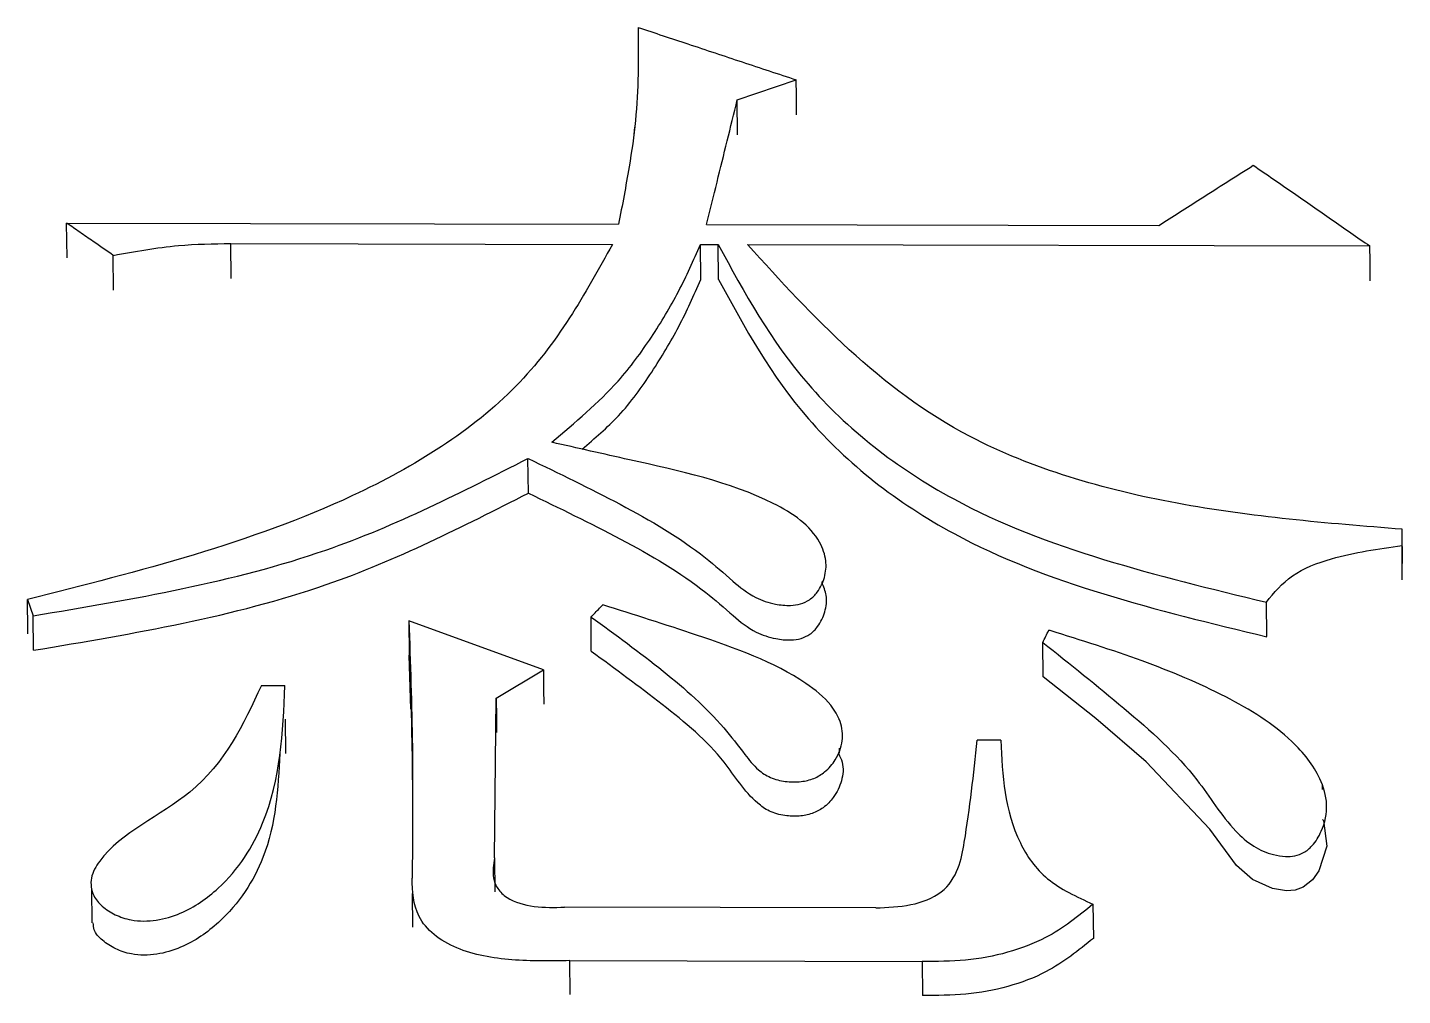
# Model space of a CAD drawing. Header units: millimetres. Extents: x 2448 to 4397, y 790 to 2168.
# Drawn here: x 2855.017 to 2857.297, y 1994.543 to 1996.149 of the extents above; entities that cross this region are included whole.
import ezdxf

# ---------------------------------------------------------------- set-up
doc = ezdxf.new("R2010")
doc.units = ezdxf.units.MM

msp = doc.modelspace()

# ---------------------------------------------------------------- linework, layer by layer
at = {"color": 7, "linetype": 'Continuous', "lineweight": 25}
for p, q in [((2856.1937, 1996.0285), (2856.2914, 1996.0616)), ((2856.1942, 1995.9704), (2856.1937, 1996.0285)), ((2856.0232, 1995.983), (2856.0221, 1995.9713)), ((2855.0817, 1995.8241), (2855.9968, 1995.8222)), ((2855.0823, 1995.7664), (2855.0817, 1995.8241)), ((2856.1428, 1995.8218), (2856.8924, 1995.8202)), ((2855.3539, 1995.7901), (2855.9867, 1995.7888)), ((2855.3545, 1995.732), (2855.3539, 1995.7901)), ((2856.1328, 1995.7885), (2856.1619, 1995.7884)), ((2856.1333, 1995.7307), (2856.1328, 1995.7885)), ((2856.1625, 1995.7307), (2856.1619, 1995.7884)), ((2856.2106, 1995.7883), (2857.2425, 1995.7861)), ((2855.1596, 1995.7128), (2855.159, 1995.7705)), ((2855.8472, 1995.3761), (2855.8466, 1995.4337)), ((2857.2958, 1995.2891), (2857.296, 1995.3161)), ((2857.2966, 1995.2591), (2857.296, 1995.3161)), ((2857.2963, 1995.2321), (2857.2958, 1995.2891)), ((2856.335, 1995.2287), (2856.335, 1995.2301)), ((2855.0168, 1995.1996), (2855.0262, 1995.1726)), ((2857.0714, 1995.1383), (2857.0709, 1995.1952)), ((2855.0268, 1995.1158), (2855.0262, 1995.1726)), ((2855.8723, 1995.0829), (2855.6492, 1995.1645)), ((2855.6492, 1995.1645), (2855.6498, 1995.1077)), ((2856.7009, 1995.0713), (2856.7003, 1995.1285)), ((2855.6525, 1995.0175), (2855.6498, 1995.1072)), ((2855.7939, 1995.0357), (2855.8723, 1995.0829)), ((2855.4046, 1995.0568), (2855.4437, 1995.0567)), ((2855.7912, 1994.7711), (2855.7939, 1995.0357)), ((2855.4452, 1994.9439), (2855.4446, 1995.0009)), ((2856.3625, 1995.0001), (2856.3625, 1995.0017)), ((2856.6304, 1994.9661), (2856.5915, 1994.9662)), ((2856.3631, 1994.9448), (2856.363, 1994.953)), ((2857.1641, 1994.8847), (2857.1641, 1994.892)), ((2855.7912, 1994.7711), (2855.7918, 1994.7148)), ((2855.1229, 1994.7198), (2855.1235, 1994.6633)), ((2855.6548, 1994.7121), (2855.6553, 1994.6559)), ((2856.4231, 1994.6881), (2855.9072, 1994.6892)), ((2856.7834, 1994.6941), (2856.784, 1994.6375)), ((2855.916, 1994.6006), (2856.5001, 1994.5993)), ((2855.9166, 1994.5446), (2855.916, 1994.6006)), ((2856.5001, 1994.5993), (2856.5007, 1994.5429))]:
    msp.add_line(p, q, dxfattribs=at)
at = {"color": 7, "linetype": 'Continuous', "lineweight": 25, "flags": 128}
for points in [[(2856.2919, 1996.0034), (2856.2916, 1996.0358), (2856.2914, 1996.0616)], [(2857.2431, 1995.7283), (2857.2428, 1995.7605), (2857.2425, 1995.7861)], [(2855.0173, 1995.1428), (2855.0171, 1995.1655), (2855.0169, 1995.1826), (2855.0168, 1995.1996)], [(2855.9516, 1995.1138), (2855.9514, 1995.1342), (2855.9513, 1995.1524), (2855.9511, 1995.1706)], [(2855.8723, 1995.0829), (2855.8726, 1995.0509), (2855.8728, 1995.0262)], [(2857.1642, 1994.8347), (2857.1654, 1994.8328), (2857.1709, 1994.7907), (2857.158, 1994.7496), (2857.1473, 1994.7346), (2857.1317, 1994.7223), (2857.1186, 1994.7176), (2857.1043, 1994.7165), (2857.081, 1994.7204), (2857.0478, 1994.7354), (2857.0212, 1994.7583), (2856.9774, 1994.8187), (2856.8715, 1994.9303), (2856.7882, 1995.0021), (2856.7009, 1995.0713), (2856.7009, 1995.0713)], [(2855.7939, 1995.0357), (2855.7942, 1995.0037), (2855.7945, 1994.979)]]:
    msp.add_lwpolyline(points, dxfattribs=at)
at = {"color": 7, "linetype": 'Continuous', "lineweight": 25}
for points, knots in [([(2856.0295, 1996.1486), (2856.0296, 1996.0971), (2856.0298, 1996.0198), (2856.0139, 1995.9111), (2856.0029, 1995.8539), (2855.9968, 1995.8222)], [0, 0, 0, 0, 0.47197, 0.707644, 1, 1, 1, 1]), ([(2856.0295, 1996.1486), (2856.0569, 1996.1395), (2856.1143, 1996.1204), (2856.2016, 1996.0914), (2856.2615, 1996.0715), (2856.2914, 1996.0616)], [0, 0, 0, 0, 0.3142012, 0.6571005, 1, 1, 1, 1]), ([(2856.1428, 1995.8218), (2856.1486, 1995.8453), (2856.1599, 1995.8915), (2856.1769, 1995.9603), (2856.1881, 1996.0058), (2856.1937, 1996.0285)], [0, 0, 0, 0, 0.339434, 0.669717, 1, 1, 1, 1]), ([(2856.8924, 1995.8202), (2856.9155, 1995.8349), (2856.9532, 1995.8589), (2857.0055, 1995.8922), (2857.0347, 1995.9107), (2857.0492, 1995.92)], [0, 0, 0, 0, 0.441755, 0.720877, 1, 1, 1, 1]), ([(2857.0492, 1995.92), (2857.0714, 1995.9047), (2857.1147, 1995.8747), (2857.1791, 1995.8301), (2857.2214, 1995.8007), (2857.2425, 1995.7861)], [0, 0, 0, 0, 0.3437, 0.67185, 1, 1, 1, 1]), ([(2855.159, 1995.7705), (2855.1479, 1995.7782), (2855.1295, 1995.791), (2855.1038, 1995.8089), (2855.0891, 1995.819), (2855.0817, 1995.8241)], [0, 0, 0, 0, 0.429625, 0.7148125, 1, 1, 1, 1]), ([(2855.9867, 1995.7888), (2855.9411, 1995.7064), (2855.8481, 1995.5386), (2855.5026, 1995.3224), (2855.2025, 1995.2466), (2855.0168, 1995.1996)], [0, 0, 0, 0, 0.268556, 0.547422, 1, 1, 1, 1]), ([(2855.159, 1995.7705), (2855.1949, 1995.7771), (2855.259, 1995.7888), (2855.3249, 1995.7897), (2855.3539, 1995.7901)], [0, 0, 0, 0, 0.558776, 1, 1, 1, 1]), ([(2855.8859, 1995.4605), (2855.9247, 1995.4932), (2855.9883, 1995.5467), (2856.0524, 1995.6341), (2856.0978, 1995.71), (2856.1211, 1995.7623), (2856.1328, 1995.7885)], [0, 0, 0, 0, 0.344838, 0.564754, 0.782976, 1, 1, 1, 1]), ([(2856.1619, 1995.7884), (2856.2054, 1995.7087), (2856.2937, 1995.5471), (2856.5938, 1995.3105), (2856.8884, 1995.2393), (2857.0709, 1995.1952)], [0, 0, 0, 0, 0.270109, 0.547916, 1, 1, 1, 1]), ([(2857.296, 1995.3161), (2857.1711, 1995.3262), (2856.9229, 1995.3463), (2856.5013, 1995.4693), (2856.3196, 1995.6687), (2856.2106, 1995.7883)], [0, 0, 0, 0, 0.288856, 0.573589, 1, 1, 1, 1]), ([(2855.9366, 1995.4491), (2855.9574, 1995.467), (2856.0027, 1995.5059), (2856.0527, 1995.5764), (2856.0984, 1995.6519), (2856.1217, 1995.7043), (2856.1333, 1995.7303)], [0, 0, 0, 0, 0.222725, 0.483657, 0.742549, 1, 1, 1, 1]), ([(2856.1625, 1995.7303), (2856.206, 1995.6507), (2856.2943, 1995.4893), (2856.5944, 1995.253), (2856.889, 1995.1819), (2857.0714, 1995.1379)], [0, 0, 0, 0, 0.269969, 0.547744, 1, 1, 1, 1]), ([(2855.8467, 1995.4337), (2855.8979, 1995.4089), (2856.0006, 1995.3593), (2856.1168, 1995.2918), (2856.1825, 1995.2332), (2856.2181, 1995.2034), (2856.2533, 1995.1917), (2856.2791, 1995.189), (2856.299, 1995.1916), (2856.315, 1995.1993), (2856.3296, 1995.2143), (2856.3396, 1995.2366), (2856.3425, 1995.2654), (2856.3303, 1995.2991), (2856.3004, 1995.333), (2856.2004, 1995.3907), (2856.0533, 1995.4226), (2855.9288, 1995.4508), (2855.8859, 1995.4605)], [0, 0, 0, 0, 0.149739, 0.299827, 0.355716, 0.398465, 0.427487, 0.448137, 0.462119, 0.476212, 0.493314, 0.520904, 0.550294, 0.584186, 0.630948, 0.678953, 0.889441, 1, 1, 1, 1]), ([(2855.0262, 1995.1726), (2855.1927, 1995.2006), (2855.4871, 1995.2502), (2855.7377, 1995.3781), (2855.8466, 1995.4337)], [0, 0, 0, 0, 0.565481, 1, 1, 1, 1]), ([(2855.0268, 1995.1154), (2855.1933, 1995.1433), (2855.4876, 1995.1928), (2855.7383, 1995.3206), (2855.8472, 1995.3761)], [0, 0, 0, 0, 0.565543, 1, 1, 1, 1]), ([(2855.8472, 1995.3761), (2855.8985, 1995.3513), (2856.0012, 1995.3017), (2856.1174, 1995.2343), (2856.1831, 1995.1758), (2856.2187, 1995.1461), (2856.2539, 1995.1345), (2856.2798, 1995.1317), (2856.2997, 1995.1343), (2856.3157, 1995.142), (2856.3302, 1995.1571), (2856.34, 1995.1793), (2856.3435, 1995.2051), (2856.3367, 1995.2209), (2856.3336, 1995.228)], [0, 0, 0, 0, 0.260973, 0.522556, 0.619412, 0.694209, 0.744728, 0.780753, 0.805116, 0.829674, 0.859503, 0.907582, 0.958772, 1, 1, 1, 1]), ([(2857.0709, 1995.1952), (2857.0838, 1995.2109), (2857.1103, 1995.2432), (2857.1927, 1995.2747), (2857.2565, 1995.2836), (2857.2958, 1995.2891)], [0, 0, 0, 0, 0.267766, 0.548499, 1, 1, 1, 1]), ([(2855.9511, 1995.1706), (2855.9915, 1995.1413), (2856.0704, 1995.0842), (2856.1567, 1995.0075), (2856.2018, 1994.9487), (2856.2242, 1994.919), (2856.248, 1994.9033), (2856.2731, 1994.8969), (2856.2983, 1994.8965), (2856.3213, 1994.902), (2856.3416, 1994.9145), (2856.3592, 1994.9357), (2856.37, 1994.9649), (2856.3666, 1994.997), (2856.3464, 1995.0308), (2856.274, 1995.0893), (2856.1383, 1995.1376), (2856.0224, 1995.1744), (2855.9708, 1995.1908)], [0, 0, 0, 0, 0.145387, 0.283229, 0.341602, 0.376428, 0.39894, 0.421519, 0.444237, 0.463626, 0.483047, 0.510337, 0.547078, 0.583498, 0.616519, 0.671207, 0.85334, 1, 1, 1, 1]), ([(2855.9511, 1995.1706), (2855.9527, 1995.1723), (2855.9569, 1995.1765), (2855.9634, 1995.1833), (2855.9683, 1995.1883), (2855.9707, 1995.1908)], [0, 0, 0, 0, 0.253832, 0.626916, 1, 1, 1, 1]), ([(2855.6492, 1995.1645), (2855.6516, 1995.0947), (2855.6552, 1994.9889), (2855.6555, 1994.8463), (2855.6549, 1994.7737), (2855.6546, 1994.7374)], [0, 0, 0, 0, 0.491412, 0.745693, 1, 1, 1, 1]), ([(2856.7003, 1995.1285), (2856.7454, 1995.0924), (2856.8358, 1995.0203), (2856.9503, 1994.9186), (2857.0013, 1994.8316), (2857.0468, 1994.7899), (2857.077, 1994.777), (2857.1009, 1994.7727), (2857.1185, 1994.7736), (2857.1343, 1994.7797), (2857.1504, 1994.7935), (2857.1661, 1994.8204), (2857.1746, 1994.8594), (2857.1588, 1994.9124), (2857.1068, 1994.9783), (2857.0019, 1995.043), (2856.8641, 1995.1006), (2856.763, 1995.1324), (2856.711, 1995.1485), (2856.7102, 1995.1487)], [0, 0, 0, 0, 0.141031, 0.282341, 0.374293, 0.406121, 0.432828, 0.447383, 0.45881, 0.470329, 0.484531, 0.509666, 0.551608, 0.592091, 0.658816, 0.763853, 0.878576, 0.998123, 1, 1, 1, 1]), ([(2856.7003, 1995.1285), (2856.7019, 1995.1318), (2856.7052, 1995.1386), (2856.7085, 1995.1453), (2856.7102, 1995.1487)], [0, 0, 0, 0, 0.5, 1, 1, 1, 1]), ([(2856.3615, 1994.944), (2856.3638, 1994.9393), (2856.3709, 1994.925), (2856.3679, 1994.899), (2856.356, 1994.873), (2856.3382, 1994.8545), (2856.3181, 1994.8438), (2856.2957, 1994.8395), (2856.2711, 1994.8404), (2856.2463, 1994.8472), (2856.2078, 1994.8757), (2856.1676, 1994.9455), (2856.0694, 1995.0271), (2855.9911, 1995.0845), (2855.9516, 1995.1134)], [0, 0, 0, 0, 0.028459, 0.087453, 0.144328, 0.184915, 0.217591, 0.250281, 0.285003, 0.326027, 0.364223, 0.51839, 0.757263, 1, 1, 1, 1]), ([(2855.4046, 1995.0568), (2855.3745, 1994.9924), (2855.3199, 1994.8755), (2855.1588, 1994.8079), (2855.1196, 1994.7383), (2855.1232, 1994.7103), (2855.14, 1994.6898), (2855.1617, 1994.6759), (2855.1923, 1994.6655), (2855.2311, 1994.6659), (2855.2834, 1994.6819), (2855.3547, 1994.7322), (2855.4352, 1994.8609), (2855.4403, 1994.9793), (2855.4437, 1995.0567)], [0, 0, 0, 0, 0.206077, 0.374239, 0.405237, 0.435444, 0.456771, 0.479469, 0.502354, 0.535907, 0.56973, 0.635638, 0.761768, 1, 1, 1, 1]), ([(2855.6527, 1995.0173), (2855.6527, 1995.0175), (2855.6527, 1995.0178), (2855.6536, 1994.9853), (2855.6552, 1994.9017), (2855.6552, 1994.8412), (2855.6551, 1994.8055)], [0, 0, 0, 0, 0.0473954, 0.0914464, 0.463265, 1, 1, 1, 1]), ([(2856.4231, 1994.6881), (2856.4427, 1994.6888), (2856.4813, 1994.6902), (2856.5366, 1994.7109), (2856.5624, 1994.7533), (2856.5777, 1994.8386), (2856.5854, 1994.9098), (2856.5915, 1994.9662)], [0, 0, 0, 0, 0.130677, 0.257295, 0.385347, 0.512253, 1, 1, 1, 1]), ([(2856.6304, 1994.9661), (2856.6334, 1994.9081), (2856.6376, 1994.8267), (2856.7032, 1994.731), (2856.7563, 1994.7066), (2856.7834, 1994.6941)], [0, 0, 0, 0, 0.549743, 0.769879, 1, 1, 1, 1]), ([(2855.4352, 1994.9443), (2855.4321, 1994.8859), (2855.4268, 1994.7866), (2855.355, 1994.6756), (2855.284, 1994.6253), (2855.2317, 1994.6093), (2855.1929, 1994.609), (2855.1622, 1994.6193), (2855.1411, 1994.6332), (2855.1265, 1994.6484), (2855.126, 1994.6592), (2855.1258, 1994.6631)], [0, 0, 0, 0, 0.347793, 0.591038, 0.718209, 0.783497, 0.848276, 0.892449, 0.936246, 0.97738, 1, 1, 1, 1]), ([(2855.7912, 1994.7711), (2855.7894, 1994.7599), (2855.7866, 1994.7425), (2855.7952, 1994.7193), (2855.8162, 1994.6993), (2855.8574, 1994.6881), (2855.8904, 1994.6888), (2855.9072, 1994.6892)], [0, 0, 0, 0, 0.226341, 0.350872, 0.478908, 0.736045, 1, 1, 1, 1]), ([(2855.916, 1994.6006), (2855.884, 1994.6), (2855.8205, 1994.5987), (2855.7407, 1994.6128), (2855.6892, 1994.6419), (2855.6562, 1994.6814), (2855.6552, 1994.7155), (2855.6546, 1994.7374)], [0, 0, 0, 0, 0.261705, 0.520058, 0.649808, 0.775125, 1, 1, 1, 1]), ([(2856.7834, 1994.6941), (2856.7588, 1994.6741), (2856.7177, 1994.6407), (2856.6422, 1994.6124), (2856.5723, 1994.5991), (2856.5242, 1994.5992), (2856.5001, 1994.5993)], [0, 0, 0, 0, 0.330427, 0.550547, 0.774553, 1, 1, 1, 1]), ([(2856.784, 1994.6375), (2856.7593, 1994.6175), (2856.7183, 1994.5842), (2856.6428, 1994.5559), (2856.5728, 1994.5426), (2856.5248, 1994.5428), (2856.5007, 1994.5429)], [0, 0, 0, 0, 0.3303127, 0.5504353, 0.7744887, 1, 1, 1, 1])]:
    msp.add_open_spline(points, degree=3, knots=knots, dxfattribs=at)

doc.saveas('drawing.dxf')
